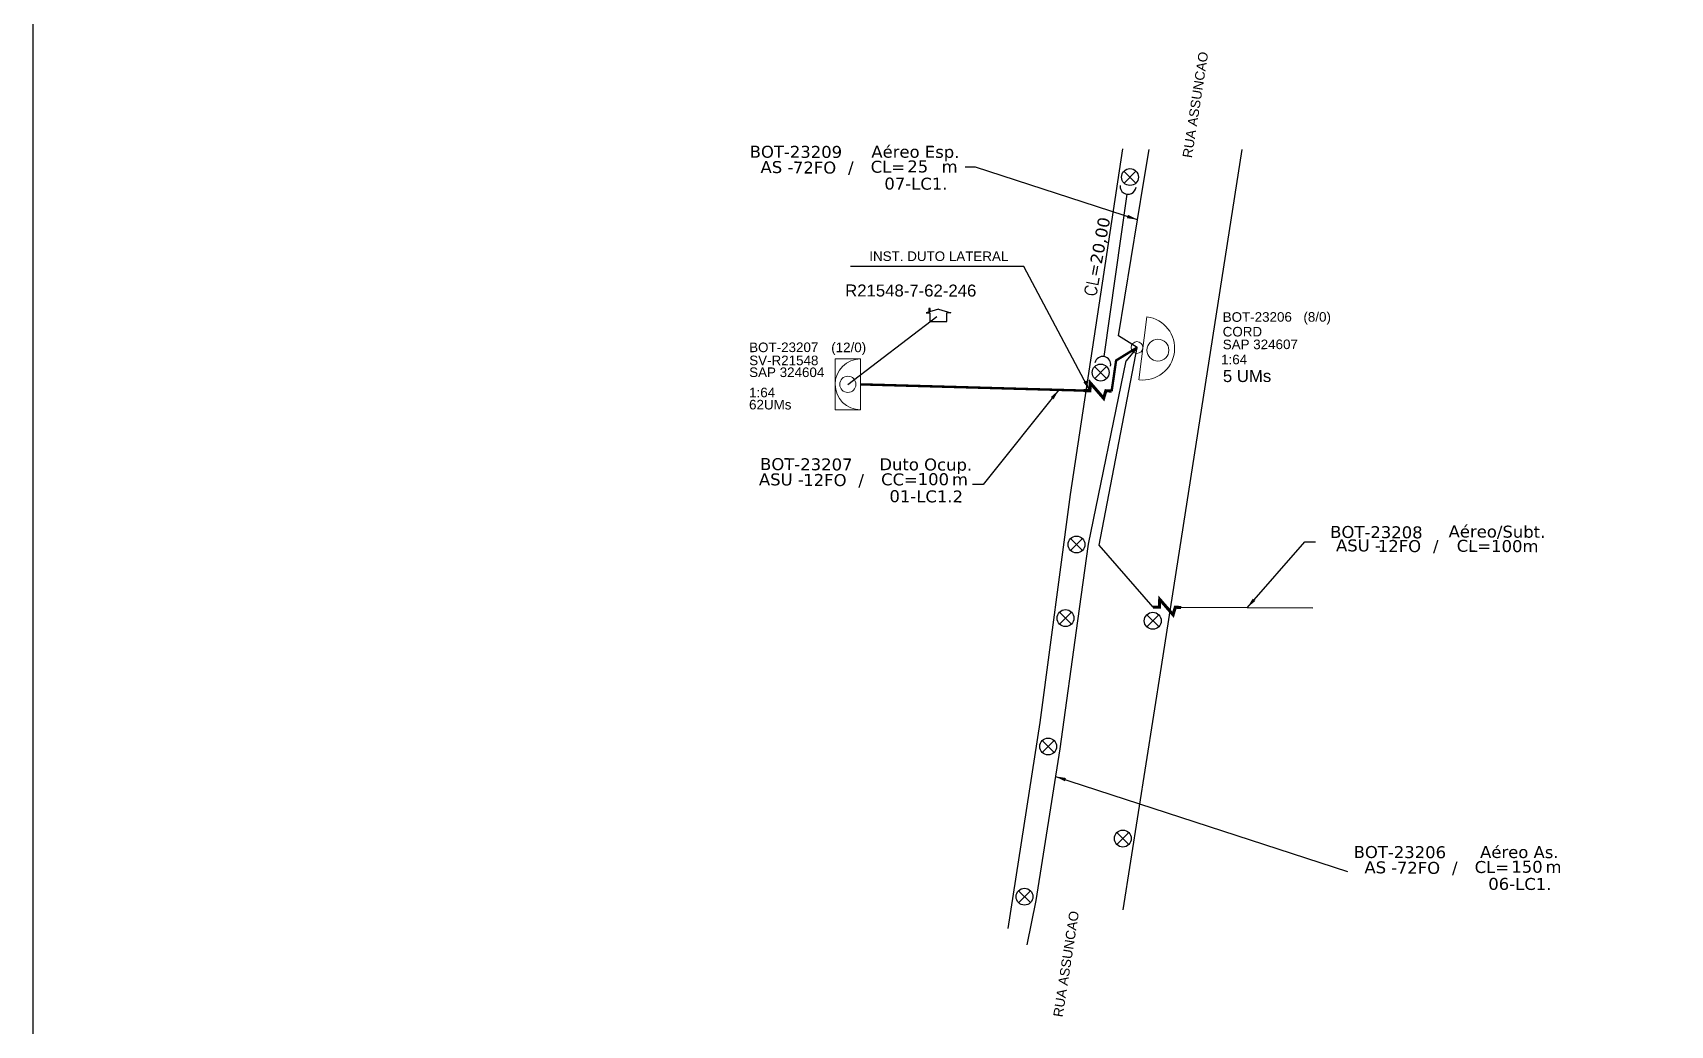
# Model space of a CAD drawing. Extents: x -89 to 749, y 705 to 1299.
# Drawn here: x -89.3 to 219, y 931.9 to 1118.8 of the extents above; entities that cross this region are included whole.
import ezdxf
from ezdxf.enums import TextEntityAlignment as Align

# ---------------------------------------------------------------- set-up
doc = ezdxf.new("R2010")
doc.units = 0
for name, color, linetype, lineweight in [("20.0-LEGENDA DOS CDO'S", 1, 'Continuous', 0), ('20.1-CDO_INTERIOR', 1, 'Continuous', 0), ('20.2-CDO_POSTE', 1, 'Continuous', 5), ('20.6-CORDOALHA_SUPORTE', 7, 'Continuous', 25), ('CORDOALHA_SUPORTE', 7, 'Continuous', 25)]:
    doc.layers.add(name, color=color, linetype=linetype, lineweight=lineweight)
for name, color, linetype in [('CAP a instalar', 1, 'Continuous'), ('DUTO LATERAL', 7, 'Continuous'), ('label_cabos', 7, 'Continuous'), ('Legenda', 1, 'Continuous'), ('locais', 7, 'Continuous'), ('QUADRA', 7, 'Continuous'), ('Subida Lateral', 5, 'Continuous')]:
    doc.layers.add(name, color=color, linetype=linetype)
doc.layers.add('EXTRA', color=50, linetype='Continuous', plot=False)
doc.styles.add('ARIAL', font='arial.ttf')
doc.styles.add('DIGICADE', font='')
doc.styles.add('ROMANS', font='romans')
doc.styles.add('siredit', font='verdana.ttf')
doc.styles.get("Standard").update_dxf_attribs({"font": 'arial.ttf'})
doc.styles.get('DIGICADE').set_extended_font_data('Arial')
doc.linetypes.add('FENCELINE1', pattern='A,0.25,-0.1,[133,ltypeshp.shx,S=0.1,R=0,X=-0.1,Y=0],-0.1,1', length=1.45)
doc.dimstyles.new('CC', dxfattribs={"dimtxt": 1, "dimasz": 2, "dimexe": 0.18, "dimexo": 0.0625, "dimgap": 0.09, "dimtad": 0, "dimdec": 0, "dimrnd": 1, "dimzin": 0, "dimdsep": 46, "dimtxsty": 'siredit', "dimblk": 'NONE', "dimcen": 0, "dimse1": 1, "dimse2": 1, "dimsd1": 1, "dimsd2": 1, "dimclrt": 7, "dimadec": 0, "dimazin": 0, "dimtfac": 1, "dimtdec": 0, "dimtofl": 0, "dimtmove": 0, "dimatfit": 3, "dimfxl": 0, "dimtolj": 1, "dimtzin": 0, "dimarcsym": 0})
doc.dimstyles.new('ISO-25', dxfattribs={"dimtxt": 2.5, "dimasz": 2.5, "dimexe": 1.25, "dimexo": 0.625, "dimtad": 1, "dimtxsty": 'Standard', "dimcen": 2.5, "dimadec": 0, "dimazin": 0, "dimtfac": 1, "dimtmove": 0, "dimatfit": 3, "dimfxl": 0, "dimarcsym": 0})

# ---------------------------------------------------------------- blocks, each defined once
blk = doc.blocks.new('*U100')
at = {"color": 0}
blk.add_line((2.14, -0.58), (-2.1, -0.68), dxfattribs=at)
for centre, radius in [((0, 0.38), 0.733), ((0.03, -1.03), 0.393)]:
    blk.add_circle(centre, radius, dxfattribs=at)
blk.add_arc((0.02, -0.63), 2.12, 1.3782, 181.3782, dxfattribs=at)
blk = doc.blocks.new('Inst CDOE-8 CAIXA DIST OPT CDOE 48F_8D C_SPL OPTAP')
at = {"layer": "20.0-LEGENDA DOS CDO'S", "color": 0}
for tag, p, style, flags in [('ID_ATIVIDADE', (0.12, 6.47), 'ARIAL', 3), ('FATOR', (7.92, 6.47), 'ARIAL', 1), ('QTDE', (0.23, -0.97), 'DIGICADE', 3)]:
    blk.add_attdef(tag, p, '', height=0.8, rotation=0.118, dxfattribs=dict(at, style=style, flags=flags))
at = {"layer": "20.0-LEGENDA DOS CDO'S", "color": 0, "style": 'ARIAL'}
for tag, p, height in [('FID', (0.12, 5.25), 0.8), ('FIBRAS_UTILIZADAS', (2.38, 5.26), 0.8), ('CORDOALHA', (0.12, 4.02), 0.8), ('SAP', (0.12, 2.96), 0.8), ('1:XX', (-0.01, 1.7), 0.8), ('UMS', (0.14, 0.22), 1)]:
    blk.add_attdef(tag, p, '', height=height, rotation=0.118, dxfattribs=at)
blk = doc.blocks.new('Inst CORD BENZINAL 4.55MM 3F (sem recursos)')
at = {"layer": '20.6-CORDOALHA_SUPORTE', "color": 0, "lineweight": 0, "style": 'ROMANS'}
blk.add_attdef('LANCE', text='', height=1, dxfattribs=at).set_placement((-0.54, -2.21), align=Align.RIGHT)
at = {"layer": '20.6-CORDOALHA_SUPORTE', "color": 0, "style": 'siredit'}
blk.add_attdef('QTDE', (-0.54, -2.21), '', height=1, rotation=359.69, dxfattribs=at)
at = {"layer": '20.6-CORDOALHA_SUPORTE', "color": 0, "lineweight": 0, "style": 'ROMANS'}
for tag, p, flags in [('FATOR', (-5.2, -4.44), 3), ('ID_ATIVIDADE', (-5.2, -6.67), 3), ('FID', (-5.2, -8.9), 1)]:
    blk.add_attdef(tag, p, '', height=1, dxfattribs=dict(at, flags=flags))
blk = doc.blocks.new('LEGENDA DOS CABOS')
at = {"layer": 'EXTRA', "color": 0, "style": 'siredit'}
for tag, p in [('ID', (4.6, 0.97)), ('XX', (9.03, 0.97))]:
    blk.add_attdef(tag, text='', height=0.48, rotation=359.69, dxfattribs=at).set_placement(p, align=Align.MIDDLE_CENTER)
at = {"layer": 'Legenda', "color": 0, "style": 'siredit'}
for tag, p in [('TIPO_CABO', (1.31, 0)), ('CABO', (4.69, -0.05)), ('/', (6.81, -0.05)), ('METROS', (10.03, -0.05))]:
    blk.add_attdef(tag, text='', height=0.8, rotation=359.69, dxfattribs=at).set_placement(p, align=Align.MIDDLE_CENTER)
blk = doc.blocks.new('_None')
blk = doc.blocks.new('Inst CB AS CFOA-SM-AS-80-TS-72')
at = {"layer": 'label_cabos', "color": 0, "style": 'siredit'}
for tag, flags, p in [('ID_ATIVIDADE', 3, (1.31, 2.67)), ('FATOR', 1, (11.56, 2.55))]:
    blk.add_attdef(tag, text='', height=1, rotation=359.69, dxfattribs=dict(at, flags=flags)).set_placement(p, align=Align.MIDDLE_CENTER)
for tag, p in [('DESTINO_CABO', (3.13, 1.26)), ('TIPO_CABO', (13.11, 1.24)), ('TIPO_CABO', (1.76, 0)), ('CABO', (4.69, -0.05)), ('/', (7.71, -0.05)), ('LANCE', (10.81, 0)), ('UND', (15.96, 0)), ('FID', (13.15, -1.41))]:
    blk.add_attdef(tag, text='', height=1, rotation=359.69, dxfattribs=at).set_placement(p, align=Align.MIDDLE_CENTER)
blk.add_attdef('QTDE', (12.43, -0.47), '', height=1, rotation=359.69, dxfattribs=at)
blk = doc.blocks.new('Inst CB ESP CFOA-SM-AS-80-TS-72')
at = {"layer": 'label_cabos', "color": 0, "style": 'siredit'}
for tag, flags, p in [('ID_ATIVIDADE', 3, (1.31, 2.67)), ('FATOR', 1, (11.56, 2.55))]:
    blk.add_attdef(tag, text='', height=1, rotation=359.69, dxfattribs=dict(at, flags=flags)).set_placement(p, align=Align.MIDDLE_CENTER)
for tag, p in [('DESTINO_CABO', (3.13, 1.26)), ('TIPO_CABO', (13.11, 1.24)), ('TIPO_CABO', (1.76, 0)), ('CABO', (4.69, -0.05)), ('/', (7.71, -0.05)), ('LANCE', (10.81, 0)), ('UND', (15.96, 0)), ('FID', (13.15, -1.41))]:
    blk.add_attdef(tag, text='', height=1, rotation=359.69, dxfattribs=at).set_placement(p, align=Align.MIDDLE_CENTER)
blk.add_attdef('QTDE', (12.43, -0.47), '', height=1, rotation=359.69, dxfattribs=at)
blk = doc.blocks.new('Inst CB DT OCUP CFOA-SM-ASU-120-S-12')
at = {"layer": 'label_cabos', "color": 0, "style": 'siredit'}
for tag, flags, p in [('ID_ATIVIDADE', 3, (1.31, 2.67)), ('FATOR', 1, (11.56, 2.55))]:
    blk.add_attdef(tag, text='', height=1, rotation=359.69, dxfattribs=dict(at, flags=flags)).set_placement(p, align=Align.MIDDLE_CENTER)
for tag, p in [('DESTINO_CABO', (3.13, 1.26)), ('TIPO_CABO', (13.11, 1.24)), ('TIPO_CABO', (1.26, 0)), ('CABO', (4.69, -0.05)), ('/', (7.71, -0.05)), ('LANCE', (10.91, 0)), ('UND', (15.96, 0)), ('FID', (13.15, -1.41))]:
    blk.add_attdef(tag, text='', height=1, rotation=359.69, dxfattribs=at).set_placement(p, align=Align.MIDDLE_CENTER)
blk.add_attdef('QTDE', (12.43, -0.47), '', height=1, rotation=359.69, dxfattribs=at)

msp = doc.modelspace()

# ---------------------------------------------------------------- linework, layer by layer
for p, q in [((81.21, 1066.76), (78.88, 1066.09)), ((79.41, 1066.87), (79.4, 1066.25)), ((79.65, 1066.87), (79.41, 1066.87)), ((79.65, 1066.32), (79.65, 1066.87)), ((81.21, 1066.76), (83.53, 1066.08)), ((78.88, 1066.09), (79.61, 1066.09)), ((79.61, 1066.09), (79.61, 1064.42)), ((79.61, 1064.42), (82.8, 1064.41)), ((83.53, 1066.08), (82.8, 1066.08)), ((82.8, 1064.41), (82.8, 1066.07))]:
    msp.add_line(p, q)
msp.add_lwpolyline([(-89.32, 705.02), (749.25, 705.02), (749.25, 1299.02), (-89.32, 1299.02), (-89.32, 705.02)])
at = {"color": 4}
msp.add_lwpolyline([(64.15, 1052.6), (80.88, 1065.39)], dxfattribs=at)
at = {"layer": '20.1-CDO_INTERIOR', "color": 1, "lineweight": 18}
msp.add_lwpolyline([(61.76, 1047.8), (61.75, 1057.39), (66.55, 1057.39), (66.55, 1047.81)], close=True, dxfattribs=at)
msp.add_circle((64.15, 1052.6), 1.53, dxfattribs=at)
msp.add_arc((66.55, 1052.6), 4.79, 90.0276, 270.0276, dxfattribs=at)
at = {"layer": 'CAP a instalar', "color": 7, "linetype": 'FENCELINE1', "ltscale": 5}
for points in [[(115.13, 1061.74), (119.89, 1090.88), (120.87, 1096.84)], [(118.6, 1059.53), (115.13, 1061.74)], [(118.6, 1059.53), (116.56, 1057.05)], [(97.94, 947.1), (99.61, 955.4), (104.11, 984.01), (107.47, 1008.11), (109.48, 1022.52), (116.56, 1057.05), (116.56, 1057.05)]]:
    msp.add_lwpolyline(points, dxfattribs=at)
at = {"layer": 'CAP a instalar', "color": 252, "ltscale": 5}
for points in [[(121.61, 1010.67), (121.61, 1010.67), (111.48, 1022.3), (118.6, 1059.53)], [(151.72, 1010.48), (126.9, 1010.58)]]:
    msp.add_lwpolyline(points, dxfattribs=at)
at = {"layer": 'CAP a instalar', "ltscale": 5, "const_width": 0.451}
for points in [[(118.6, 1059.53), (114.66, 1057.1), (113.82, 1051.33), (113.82, 1051.33)], [(108.52, 1051.43), (66.55, 1052.6)]]:
    msp.add_lwpolyline(points, dxfattribs=at)
at = {"layer": 'CORDOALHA_SUPORTE'}
msp.add_line((112.44, 1057.83), (116.71, 1088.39), dxfattribs=at)
for centre, start, end in [((116.92, 1089.88), 174.5094, 354.5094), ((112.14, 1056.35), 347.9031, 167.9031)]:
    msp.add_arc(centre, 1.5, start, end, dxfattribs=at)
at = {"layer": 'locais', "color": 10}
for points in [[(118.4, 1090.51), (116.14, 1092.74)], [(118.38, 1092.76), (116.15, 1090.49)], [(112.88, 1053.71), (110.61, 1055.94)], [(112.86, 1055.95), (110.63, 1053.69)], [(108.32, 1023.59), (106.09, 1021.33)], [(108.33, 1021.35), (106.07, 1023.58)], [(106.27, 1007.48), (104, 1009.71)], [(106.25, 1009.73), (104.02, 1007.47)], [(122.69, 1006.99), (120.43, 1009.22)], [(122.68, 1009.23), (120.45, 1006.97)], [(102.99, 983.3), (100.73, 985.53)], [(102.98, 985.55), (100.75, 983.29)], [(117.07, 965.98), (114.8, 968.21)], [(117.05, 968.22), (114.82, 965.96)], [(98.54, 955.04), (96.28, 957.27)], [(98.52, 957.28), (96.29, 955.02)]]:
    msp.add_lwpolyline(points, dxfattribs=at)
for centre in [(117.27, 1091.63), (111.75, 1054.82), (107.2, 1022.46), (105.13, 1008.6), (121.56, 1008.1), (101.86, 984.42), (115.93, 967.09), (97.41, 956.15)]:
    msp.add_circle(centre, 1.59, dxfattribs=at)
at = {"layer": 'QUADRA', "color": 4}
for points in [[(94.33, 950.13), (100.36, 988.97), (106.1, 1031.85), (115.92, 1096.95)], [(94.33, 950.13), (100.36, 988.97), (106.1, 1031.85), (115.92, 1096.95)], [(138.3, 1096.84), (123.16, 999.5), (115.93, 953.68)], [(138.3, 1096.84), (123.16, 999.5), (115.93, 953.68)]]:
    msp.add_lwpolyline(points, dxfattribs=at)
at = {"layer": 'Subida Lateral', "color": 5, "const_width": 0.587}
for points in [[(108.52, 1051.43), (109.72, 1051.4), (109.79, 1052.88), (112.31, 1049.98), (112.73, 1051.4), (113.82, 1051.33)], [(121.61, 1010.67), (122.8, 1010.64), (122.87, 1012.12), (125.39, 1009.22), (125.81, 1010.65), (126.9, 1010.58)]]:
    msp.add_lwpolyline(points, dxfattribs=at)

# ---------------------------------------------------------------- block references
at = {"layer": "20.0-LEGENDA DOS CDO'S", "color": 5, "lineweight": 0}
ref = msp.add_blockref('Inst CDOE-8 CAIXA DIST OPT CDOE 48F_8D C_SPL OPTAP', (134.46, 1052.54), dxfattribs=dict(at, xscale=2.254719569639767, yscale=2.254719569639767, zscale=2.254719569639767))
ref.add_attrib('FID', 'BOT-23206', (134.73, 1064.37), dxfattribs={"color": 0, "height": 1.804, "rotation": 0.118, "style": 'ARIAL'})
ref.add_attrib('CORDOALHA', 'CORD', (134.73, 1061.61), dxfattribs={"color": 0, "height": 1.804, "rotation": 0.118, "style": 'ARIAL'})
ref.add_attrib('SAP', 'SAP 324607', (134.74, 1059.21), dxfattribs={"color": 0, "height": 1.804, "rotation": 0.118, "style": 'ARIAL'})
ref.add_attrib('1:XX', '1:64', (134.43, 1056.37), dxfattribs={"color": 0, "height": 1.804, "rotation": 0.118, "style": 'ARIAL'})
ref.add_attrib('UMS', '5 UMs', (134.77, 1053.03), dxfattribs={"color": 0, "height": 2.255, "rotation": 0.118, "style": 'ARIAL'})
ref.add_attrib('FIBRAS_UTILIZADAS', '(8/0)', dxfattribs={"color": 0, "height": 1.804, "rotation": 0.118, "style": 'ARIAL'}).set_placement((152.52, 1064.4), align=Align.CENTER)
at = {"layer": '20.2-CDO_POSTE', "color": 5, "xscale": 2.818399462049768, "yscale": 2.818399462049773, "zscale": 2.818399462049709, "rotation": 261.556021017656}
msp.add_blockref('*U100', (121.47, 1059.19), dxfattribs=at)
at = {"layer": '20.6-CORDOALHA_SUPORTE', "color": 0, "lineweight": 0, "xscale": 2.254719569639767, "yscale": 2.254719569639767, "zscale": 2.254719569639767, "rotation": 79.74269785657069}
msp.add_blockref('Inst CORD BENZINAL 4.55MM 3F (sem recursos)', (107.26, 1077.22), dxfattribs=at).add_auto_attribs({'QTDE': '20,00', 'LANCE': 'CL='})
at = {"layer": 'label_cabos'}
ref = msp.add_blockref('Inst CB ESP CFOA-SM-AS-80-TS-72', (47.32, 1093.51), dxfattribs=dict(at, xscale=2.254719569639767, yscale=2.254719569639767, zscale=2.254719569639767, rotation=0.1315642866257039))
ref.add_attrib('DESTINO_CABO', 'BOT-23209', dxfattribs={"color": 0, "height": 2.255, "rotation": 359.8216, "style": 'siredit'}).set_placement((54.37, 1096.38), align=Align.MIDDLE_CENTER)
ref.add_attrib('CABO', '72FO', dxfattribs={"color": 0, "height": 2.255, "rotation": 359.8216, "style": 'siredit'}).set_placement((57.88, 1093.42), align=Align.MIDDLE_CENTER)
ref.add_attrib('LANCE', 'CL=', dxfattribs={"color": 0, "height": 2.255, "rotation": 359.8216, "style": 'siredit'}).set_placement((71.69, 1093.57), align=Align.MIDDLE_CENTER)
ref.add_attrib('TIPO_CABO', 'Aéreo Esp.', dxfattribs={"color": 0, "height": 2.255, "rotation": 359.8216, "style": 'siredit'}).set_placement((76.87, 1096.39), align=Align.MIDDLE_CENTER)
ref.add_attrib('/', '/', dxfattribs={"color": 0, "height": 2.25, "rotation": 359.8216, "style": 'siredit'}).set_placement((64.71, 1093.44), align=Align.MIDDLE_CENTER)
ref.add_attrib('TIPO_CABO', 'AS - ', dxfattribs={"color": 0, "height": 2.255, "rotation": 359.8216, "style": 'siredit'}).set_placement((51.29, 1093.51), align=Align.MIDDLE_CENTER)
ref.add_attrib('FID', '07-LC1.', dxfattribs={"color": 0, "height": 2.255, "rotation": 359.8216, "style": 'siredit'}).set_placement((76.97, 1090.39), align=Align.MIDDLE_CENTER)
ref.add_attrib('QTDE', '25', (75.34, 1092.51), dxfattribs={"color": 0, "height": 2.255, "rotation": 359.8216, "style": 'siredit'})
ref.add_attrib('UND', 'm', dxfattribs={"color": 0, "height": 2.25, "rotation": 359.8216, "style": 'siredit'}).set_placement((83.31, 1093.6), align=Align.MIDDLE_CENTER)
at = {"layer": 'label_cabos', "color": 0, "lineweight": 0}
ref = msp.add_blockref('Inst CB DT OCUP CFOA-SM-ASU-120-S-12', (49.27, 1034.71), dxfattribs=dict(at, xscale=2.254719569639767, yscale=2.254719569639767, zscale=2.254719569639767))
ref.add_attrib('DESTINO_CABO', 'BOT-23207', dxfattribs={"color": 0, "height": 2.255, "rotation": 359.69, "style": 'siredit'}).set_placement((56.33, 1037.56), align=Align.MIDDLE_CENTER)
ref.add_attrib('CABO', '12FO', dxfattribs={"color": 0, "height": 2.255, "rotation": 359.69, "style": 'siredit'}).set_placement((59.83, 1034.59), align=Align.MIDDLE_CENTER)
ref.add_attrib('TIPO_CABO', 'Duto Ocup.', dxfattribs={"color": 0, "height": 2.255, "rotation": 359.69, "style": 'siredit'}).set_placement((78.82, 1037.52), align=Align.MIDDLE_CENTER)
ref.add_attrib('/', '/', dxfattribs={"color": 0, "height": 2.25, "rotation": 359.69, "style": 'siredit'}).set_placement((66.66, 1034.59), align=Align.MIDDLE_CENTER)
ref.add_attrib('TIPO_CABO', 'ASU - ', dxfattribs={"color": 0, "height": 2.255, "rotation": 359.69, "style": 'siredit'}).set_placement((52.12, 1034.7), align=Align.MIDDLE_CENTER)
ref.add_attrib('FID', '01-LC1.2', dxfattribs={"color": 0, "height": 2.255, "rotation": 359.69, "style": 'siredit'}).set_placement((78.91, 1031.52), align=Align.MIDDLE_CENTER)
ref.add_attrib('LANCE', 'CC=', dxfattribs={"color": 0, "height": 2.255, "rotation": 359.69, "style": 'siredit'}).set_placement((73.87, 1034.71), align=Align.MIDDLE_CENTER)
ref.add_attrib('QTDE', '100', (77.29, 1033.64), dxfattribs={"color": 0, "height": 2.255, "rotation": 359.69, "style": 'siredit'})
ref.add_attrib('UND', 'm', dxfattribs={"color": 0, "height": 2.25, "rotation": 359.69, "style": 'siredit'}).set_placement((85.26, 1034.71), align=Align.MIDDLE_CENTER)
ref = msp.add_blockref('LEGENDA DOS CABOS', (154.12, 1021.1), dxfattribs=dict(at, xscale=2.254719569639767, yscale=2.254719569639767, zscale=2.254719569639767))
ref.add_attrib('ID', 'BOT-23208', dxfattribs={"color": 0, "height": 2.255, "rotation": 359.69, "style": 'siredit'}).set_placement((163.67, 1024.78), align=Align.MIDDLE_CENTER)
ref.add_attrib('CABO', '12FO', dxfattribs={"color": 0, "height": 2.255, "rotation": 359.69, "style": 'siredit'}).set_placement((168.01, 1022.17), align=Align.MIDDLE_CENTER)
ref.add_attrib('METROS', 'CL=100m', dxfattribs={"color": 0, "height": 2.255, "rotation": 359.69, "style": 'siredit'}).set_placement((186.49, 1022.17), align=Align.MIDDLE_CENTER)
ref.add_attrib('XX', 'Aéreo/Subt.', dxfattribs={"color": 0, "height": 2.2547, "rotation": 359.69, "style": 'siredit'}).set_placement((186.37, 1024.88), align=Align.MIDDLE_CENTER)
ref.add_attrib('/', '/', dxfattribs={"color": 0, "height": 2.25, "rotation": 359.69, "style": 'siredit'}).set_placement((174.84, 1022.17), align=Align.MIDDLE_CENTER)
ref.add_attrib('TIPO_CABO', 'ASU -', dxfattribs={"color": 0, "height": 2.255, "rotation": 359.69, "style": 'siredit'}).set_placement((160.29, 1022.28), align=Align.MIDDLE_CENTER)
at = {"layer": 'label_cabos'}
ref = msp.add_blockref('Inst CB AS CFOA-SM-AS-80-TS-72', (161.03, 961.67), dxfattribs=dict(at, xscale=2.254719569639767, yscale=2.254719569639767, zscale=2.254719569639767, rotation=0.1315642866257039))
ref.add_attrib('DESTINO_CABO', 'BOT-23206', dxfattribs={"color": 0, "height": 2.255, "rotation": 359.8216, "style": 'siredit'}).set_placement((168.08, 964.54), align=Align.MIDDLE_CENTER)
ref.add_attrib('TIPO_CABO', 'Aéreo As.', dxfattribs={"color": 0, "height": 2.255, "rotation": 359.8216, "style": 'siredit'}).set_placement((190.58, 964.55), align=Align.MIDDLE_CENTER)
ref.add_attrib('CABO', '72FO', dxfattribs={"color": 0, "height": 2.255, "rotation": 359.8216, "style": 'siredit'}).set_placement((171.59, 961.58), align=Align.MIDDLE_CENTER)
ref.add_attrib('/', '/', dxfattribs={"color": 0, "height": 2.25, "rotation": 359.8216, "style": 'siredit'}).set_placement((178.42, 961.6), align=Align.MIDDLE_CENTER)
ref.add_attrib('TIPO_CABO', 'AS - ', dxfattribs={"color": 0, "height": 2.255, "rotation": 359.8216, "style": 'siredit'}).set_placement((165, 961.67), align=Align.MIDDLE_CENTER)
ref.add_attrib('FID', '06-LC1.', dxfattribs={"color": 0, "height": 2.255, "rotation": 359.8216, "style": 'siredit'}).set_placement((190.68, 958.55), align=Align.MIDDLE_CENTER)
ref.add_attrib('LANCE', 'CL=', dxfattribs={"color": 0, "height": 2.255, "rotation": 359.8216, "style": 'siredit'}).set_placement((185.4, 961.73), align=Align.MIDDLE_CENTER)
ref.add_attrib('QTDE', '150', (189.06, 960.67), dxfattribs={"color": 0, "height": 2.255, "rotation": 359.8216, "style": 'siredit'})
ref.add_attrib('UND', 'm', dxfattribs={"color": 0, "height": 2.25, "rotation": 359.8216, "style": 'siredit'}).set_placement((197.02, 961.76), align=Align.MIDDLE_CENTER)

# ---------------------------------------------------------------- texts
at = {"style": 'ARIAL'}
msp.add_attdef('R21548-7-62-246', text='(XX/YY)', height=2.255, rotation=359.9671, dxfattribs=at).set_placement((75.99, 1069.14), align=Align.CENTER)
at = {"layer": "20.0-LEGENDA DOS CDO'S", "color": 2, "style": 'ARIAL'}
msp.add_text('INST. DUTO LATERAL', height=1.8038, rotation=359.9724, dxfattribs=at).set_placement((68.19, 1075.83))
at = {"layer": "20.0-LEGENDA DOS CDO'S", "color": 1, "style": 'ARIAL'}
for s, rotation, p in [('SV-R21548', 359.9724, (45.58, 1056.21)), ('BOT-23207', 0.118, (45.57, 1058.66)), ('SAP 324604', 359.9724, (45.57, 1053.98)), ('1:64', 359.9724, (45.56, 1050.17)), ('62UMs', 359.9724, (45.55, 1047.88))]:
    msp.add_text(s, height=1.804, rotation=rotation, dxfattribs=at).set_placement(p)
msp.add_text('(12/0)', height=1.804, rotation=359.9724, dxfattribs=at).set_placement((64.31, 1058.66), align=Align.CENTER)
at = {"layer": 'QUADRA', "color": 5, "char_height": 1.8038, "width": 20.6647, "attachment_point": 1, "rotation": 81.156, "style": 'DIGICADE'}
for insert in [(127.14, 1095.42), (102.8, 933.66)]:
    msp.add_mtext('\\o\\l\\fArial|b0|i0|c0|p34;\\T1.0000000000;\\W1.0000000000;RUA ASSUNCAO', dxfattribs=dict(at, insert=insert))

# ---------------------------------------------------------------- leaders
at = {"layer": 'DUTO LATERAL', "color": 2}
msp.add_leader([(109.72, 1051.4), (97.26, 1074.81), (64.65, 1074.81)], dimstyle='ISO-25', override={"dimasz": 2}, dxfattribs=at)
at = {"layer": 'label_cabos'}
for points in [[(118.7, 1083.59), (88.21, 1093.49), (86.21, 1093.49)], [(103.88, 1051.56), (89.61, 1033.77), (87.61, 1033.77)], [(139.31, 1010.53), (150.19, 1022.98), (152.19, 1022.98)], [(103.22, 978.8), (158.25, 960.87)]]:
    msp.add_leader(points, dimstyle='CC', override={"dimgap": 0.09, "dimtad": 0}, dxfattribs=at)

doc.saveas('drawing.dxf')
